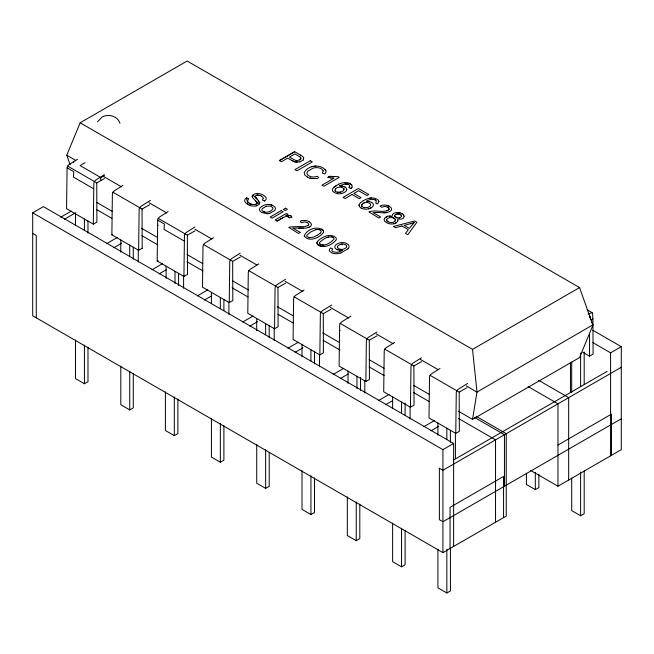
<?xml version="1.0" encoding="UTF-8"?>
<svg xmlns="http://www.w3.org/2000/svg" width="654" height="654" viewBox="0 0 654 654"><rect width="100%" height="100%" fill="white"/><g stroke="black" fill="none" stroke-linecap="round" stroke-linejoin="round"><path stroke-width="0.98" d="M582.845 352.285L589.532 356.152L589.565 333.491M77.54 159.274L68.874 164.71L67.599 166.051L67.076 167.833L66.561 208.708L93.318 224.15L93.833 183.275L94.348 181.493L95.631 180.161L104.297 174.716M142.196 248.242L138.623 250.302L111.875 234.86L112.382 193.985L112.905 192.202L114.18 190.87L122.846 185.425M138.623 250.302L139.138 209.427L139.654 207.653L140.937 206.312L150.428 200.386M158.211 218.362L187.355 235.187L187.502 274.394L183.929 276.454L157.181 261.011L157.688 220.136L158.211 218.362L159.486 217.022L168.152 211.585M183.929 276.454L184.444 235.579L184.959 233.805L186.243 232.464L194.908 227.028M213.457 237.737L204.792 243.174L203.517 244.514L202.993 246.288L202.478 287.163L229.235 302.606L229.75 261.739L230.265 259.957L231.549 258.616L240.214 253.18M258.763 263.889L250.098 269.325L248.822 270.666L248.299 272.448L247.784 313.315L274.541 328.766L275.056 287.891L275.579 286.109L276.855 284.776L285.52 279.332M304.069 290.041L295.404 295.485L294.128 296.818L293.605 298.6L293.09 339.475L319.847 354.918L320.362 314.043L320.885 312.26L322.16 310.928L331.652 305.001M350.92 316.119L341.429 322.046L340.145 323.387L339.63 325.161L339.115 366.036L365.872 381.486L366.379 340.611L366.902 338.829L368.186 337.489L376.851 332.052M394.681 342.353L386.015 347.789L384.74 349.13L384.217 350.904L383.702 391.779L410.459 407.221L410.974 366.354L411.497 364.572L412.772 363.232L421.438 357.795M439.987 368.504L431.321 373.941L430.046 375.282L429.523 377.064L429.008 417.931L455.764 433.381L456.279 392.506L456.803 390.724L458.078 389.392L467.569 383.457M304.249 236.012C306.473 229.309 318.073 225.164 323.468 230.617L323.575 232.35C319.839 237.721 308.835 242.659 304.249 235.996M316.977 243.362L316.977 242.544M589.679 316.773L589.671 317.435L590.407 316.528L590.431 319.25M255.003 196.249L259.826 202.585L259.237 204.416L256.082 205.969M323.248 170.784L322.357 173.106L324.825 173.989L325.856 172.386L325.937 170.808C321.253 163.525 307.895 165.045 304.192 172.64L304.715 174.88L307.347 177.054M252.174 196.658L252.281 195.799C255.403 191.745 262.017 193.576 265.295 196.601A6.327 3.654 0 0 1 264.461 201.056M458.519 411.284L472.531 419.377L476.987 392.089L472.531 349.367L80.14 122.797L66.765 155.227L70.166 164.792M349.457 186.733L348.803 187.485L350.822 188.483L351.958 187.289L352.244 186.038L351.68 184.837C348.19 181.493 342.737 182.253 338.739 184.199M378.944 201.457L377.53 203.901C373.442 203.844 378.445 200.623 374.865 199.756C372.363 197.958 361.539 202.176 369.077 201.481M349.702 186.12L349.457 186.758M404.098 216.155L403.722 217.455C403.077 220.725 395.94 217.553 397.796 220.063L397.812 221.093M376.426 212.517L373.091 212.615L380.612 216.964L378.805 218.011L369.011 211.945A4.684 2.706 0 0 1 370.197 211.528C376.238 209.697 383.424 213.327 388.86 209.689L388.77 207.98L387.797 207.195L384.805 206.411L381.723 207.261L379.982 206.01C383.579 204.261 388.198 204.825 391.076 207.661L391.672 209.067L391.264 210.416C387.315 214.136 381.298 212.337 376.426 212.493M388.86 209.713L389.122 208.871M384.552 218.313L384.086 219.809L384.691 221.322C388.002 224.633 395.057 225.352 397.812 221.077M401.589 215.959L401.335 216.744L399.471 217.831M395.171 220.987L395.147 219.016M337.456 246.942L337.848 245.929C340.113 243.787 344.306 243.206 346.645 245.52M346.759 189.595L346.162 191.107C342.639 194.483 336.181 194.925 332.747 191.197L332.346 189.464L333.524 187.502L336.565 185.311M386.604 219.973L387.013 218.976L389.4 217.602M316.977 242.56L317.419 241.522M341.486 187.142L343.841 188.516L343.669 190.461C341.437 192.546 337.309 193.363 335.044 190.935M255.003 196.265L256.834 195.047L259.81 195.342M303.309 159.985L303.685 157.622M335.347 188.785L335.044 190.96M361.752 206.378L362.046 204.203M361.49 205.331C362.888 201.98 368.104 201.457 370.548 203.942L370.368 205.879L369.158 206.819L367.466 207.555L364.025 207.686M258.51 200.492C257.071 207.817 245.986 204.269 246.615 197.761L244.98 199.298L244.588 201.031C246.558 205.103 251.839 206.656 256.082 205.945M262.565 208.397L261.927 209.591L262.18 210.653C265.189 213.694 271.116 212.125 272.98 208.585L272.726 207.514L270.159 206.035L266.292 206.263M348.051 248.798L349.13 246.91L348.729 245.152C345.337 241.383 338.862 241.89 335.371 245.266L334.758 246.762L335.191 248.209L336.597 249.419L342.165 250.441A11.363 6.556 0 0 1 341.911 250.596L339.328 251.757M361.155 208.119L359.455 206.615L359.046 204.906L360.231 202.92L363.272 200.729M299.81 159.887L300.971 158.636M300.587 159.298L300.979 157.982L299.965 156.895M410.352 223.75L414.105 222.515L409.363 228.377L404.164 225.377L410.352 223.733M319.961 233.445L321.179 231.957L321.122 230.846L319.536 229.652M412.592 224.273L413.14 223.619M97.511 121.775L102.196 116.935C108.613 113.616 117.597 116.044 119.968 123.279M317.419 241.539C321.842 236.699 330.81 232.546 336.197 237.991L336.303 239.699C332.567 245.054 321.531 250.032 316.977 243.345M413.639 223.039L414.105 222.54M350.822 188.483L351.958 187.273M591.265 320.329L592.9 318.866L592.589 313.806L592.066 312.628L587.055 309.734M298.028 226.586L304.658 226.66L308.631 225.156M307.797 225.883L308.884 224.314L307.568 222.662L304.576 221.878L301.494 222.728C296.556 220.006 307.83 219.818 309.17 221.804M309.694 227.028L311.034 225.859L311.443 224.51L310.838 223.104L309.17 221.788M384.552 218.33L387.618 216.368M395.171 220.962L394.158 221.837A4.202 2.428 0 0 1 389.424 222.401L386.972 220.946L386.604 219.948M395.662 214.43L394.853 215.125L394.877 216.646L396.88 217.807L399.471 217.807M361.155 208.103C364.867 210.04 369.845 209.435 372.862 206.5L373.459 205.013L373.033 203.566L371.644 202.364M303.309 159.96L299.851 161.922M335.347 188.81L338.085 187.191L341.486 187.158M262.565 208.422L266.292 206.247M333.524 187.518L338.739 184.175M348.051 248.773L340.832 252.967M317.035 235.391L319.961 233.429M85.061 162.642L80.107 165.593L100.168 177.177M104.46 175.599L100.397 177.986L101.068 180.439L96.743 182.875L67.599 166.051M80.14 122.797L187.158 61.01L579.55 287.58L592.925 325.169L579.55 357.591L472.531 419.377M476.186 416.336L506.245 433.692L506.245 516.071L442.921 552.622L32.7 315.784L32.7 212.812L43.401 206.631L453.623 443.469L453.623 546.45M60.773 217.202L71.294 211.119M64.337 219.254L75.741 212.673M93.318 224.15L96.89 222.09L96.743 182.875M111.867 234.86L112.766 234.345M106.7 243.607L117.18 237.557M113.837 247.727L121.693 243.19M294.692 151.736L279.356 160.59L294.692 151.72L300.48 155.08M299.965 156.911L294.913 153.935L289.436 157.099L295.265 160.271L296.924 160.598L299.81 159.862M157.173 261.011L158.072 260.496M152.006 269.759L162.486 263.709M159.143 273.879L166.124 269.849M330.875 177.978L327.916 177.373L329.739 176.318L338.02 176.662L339.238 177.381L323.836 186.276L321.956 185.164L333.957 178.256L332.518 178.158M327.916 177.389L329.739 176.318M289.926 215.468C279.83 215.395 292.117 215.599 286.305 213.539L275.195 219.948L277.075 221.06C280.525 219.875 285.152 214.349 289.207 217.308M277.075 221.06L282.896 217.7M352.065 194.508L345.099 198.546L343.072 197.377L358.408 188.499L368.75 194.491L366.943 195.538L358.629 190.715L353.879 193.478L361.073 197.639L359.267 198.677L352.065 194.524M197.312 295.919L207.792 289.869M204.44 300.039L211.43 296M75.504 339.949L75.504 378.601L84.423 383.751L87.988 381.691L87.988 347.111M229.235 302.606L232.808 300.554L232.661 261.338L203.517 244.514M242.609 322.07L253.09 316.021M249.746 326.191L257.602 321.654M120.81 366.109L120.81 404.752L129.729 409.903L133.293 407.843L133.293 373.262M274.541 328.766L278.113 326.706L277.966 287.49L248.822 270.666M287.915 348.23L298.396 342.181M295.052 352.351L302.908 347.814M165.397 391.852L165.397 430.495L174.316 435.646L177.88 433.586L177.88 399.005M319.847 354.918L323.419 352.858L323.272 313.642L294.128 296.818M333.221 374.382L343.693 368.333M340.35 378.502L348.214 373.965M211.414 418.421L211.414 457.064L220.333 462.214L223.897 460.154L223.897 425.574M365.872 381.486L369.436 379.426L369.289 340.211L340.145 323.387M378.519 400.542L388.999 394.493M472.531 349.367L579.55 287.58M385.656 404.654L392.645 400.624M256.72 444.573L256.72 483.224L265.638 488.366L269.203 486.306L269.203 452.748M410.459 407.221L414.031 405.169L413.884 365.954L384.74 349.13M423.825 426.694L434.305 420.645M430.961 430.814L438.818 426.277M302.017 470.725L302.017 509.376L310.936 514.526L314.509 512.466L314.509 477.886M455.764 433.381L459.337 431.321L459.19 392.106L430.046 375.282M589.532 356.152L593.104 354.092L592.9 318.866M32.7 212.812L442.921 449.65L453.623 443.469M592.9 342.647L610.583 352.849L621.284 346.677L621.284 449.65L557.968 486.224L530.558 470.381M453.5 460.04L607.141 371.341M621.3 367.278L442.938 470.251L439.374 468.199L439.374 519.685L442.938 521.745L621.3 418.764M347.323 496.885L347.323 535.528L356.242 540.678L359.806 538.618L359.806 504.038M557.968 445.039L611.474 414.146L611.474 455.331M392.629 523.036L392.629 561.688L401.548 566.838L405.112 564.778L405.112 530.198M526.396 473.267L526.396 484.459L535.315 489.609L538.88 487.549L538.88 474.322M437.927 549.197L437.927 587.84L446.846 592.99L450.418 590.93L450.418 548.216M571.702 478.066L571.702 510.611L580.613 515.761L584.186 513.701L584.186 470.986M112.905 192.202L142.049 209.035L149.741 204.677M187.355 235.187L195.047 230.829M232.661 261.338L240.353 256.981M277.966 287.49L285.659 283.133M323.272 313.642L330.965 309.293M369.289 340.211L376.982 335.854M413.884 365.954L421.577 361.597M459.19 392.106L466.882 387.748M101.068 180.439L104.436 178.517M363.272 200.753C367.662 198.023 374.17 196.355 378.388 200.279L378.944 201.481M317.035 235.375L313.675 237.083L309.195 237.737M588.069 314.124L592.066 312.628M332.951 237.337C328.095 235.375 322.724 239.405 319.487 242.618L319.536 243.729L320.419 244.596M269.759 213.359L274.819 210.416L275.522 208.757L274.982 207.146C271.034 203.018 263.971 203.917 260.137 207.735L259.385 209.411L259.924 211.013L261.665 212.452L266.922 213.76L269.759 213.359L266.922 213.744M386.048 217.071C387.209 214.651 393.692 217.807 392.351 215.599L392.335 214.782C394.337 211.683 399.136 212.051 402.038 213.637M256.106 204.146L259.826 202.585M309.694 227.003L306.088 228.091L292.861 228.083L300.382 232.423L298.567 233.47L288.774 227.404A4.692 2.706 0 0 1 289.959 226.971L298.028 226.611M363.232 203.28L364.793 202.634M368.799 208.83L371.202 207.849M393.945 223.758L396.103 222.916M395.662 214.455L396.733 214.022A3.483 2.011 0 0 1 400.51 214.52L401.589 215.983M386.71 210.907L388.026 210.4M315.776 229.652L310.903 231.859L306.759 235.268L306.808 236.38L309.195 237.754M327.057 237.508L328.504 237.018M319.536 243.705C323.992 247.506 330.63 242.691 333.908 239.307L333.851 238.195L332.951 237.32M401.924 225.973L395.596 227.706L393.446 226.456L414.669 220.987L416.86 222.27L407.794 234.745L405.488 233.388L408.341 229.677L401.924 225.998M157.377 225.556L158.194 225.344M339.312 330.589L340.129 330.376M339.328 251.741L336.835 252.387L332.78 251.716L331.692 250.425L332.665 248.847L330.687 247.899L329.542 249.109L329.248 250.335L329.804 251.52C332.755 254.259 337.227 254.169 340.832 252.943M315.776 229.668L318.784 229.472M349.702 186.145C349.432 184.044 346.612 183.823 344.952 183.954C336.082 187.052 338.944 184.804 344.936 186.962M340.759 192.113L337.317 192.268M340.669 244.334L342.541 244.056M311.942 166.664L315.956 166.1M279.356 160.573L281.392 161.767L287.621 158.145L294.652 161.832L299.851 161.898M369.502 198.227L371.382 197.966M389.4 217.618L392.694 217.618L395.147 219.041M302.132 220.668L304.551 220.447M383.571 212.746L386.326 212.607M256.834 195.064L258.207 194.998M307.347 177.03C308.353 178.771 322.675 179.785 317.304 176.269C314.01 177.553 309.792 177.348 307.331 174.553L306.889 172.885L307.952 171.144L312.784 168.299A6.565 3.793 0 0 1 321.457 168.887L323.248 170.808M344.952 183.97L347.658 184.175M321.923 245.087L323.853 245.111M324.621 246.484L321.58 246.444L318.874 245.471M389.31 216.057L391.084 216.098M298.78 228.074L303.333 228.205M332.036 176.703L334.3 176.874M339.279 250.302L340.799 250.433M340.832 185.908L342.369 186.063M330.875 177.953L332.518 178.174M373.254 199.388L373.826 199.462M397.697 212.452L399.954 212.763M297.415 162.233L294.652 161.808L291.561 160.418M309.882 178.117L312.71 178.616M287.139 216.425L288.618 216.85M251.479 204.236L253.278 204.645M369.077 201.465L371.644 202.38M318.784 229.456L320.223 229.987M331.513 236.805L332.265 237.001M271.058 204.825L272.203 205.217M374.366 199.593L374.865 199.772M364.025 207.71L361.752 206.353M263.21 211.536L264.764 212.125M392.694 217.594L394.125 218.174M396.88 217.79L394.583 215.861M289.926 215.452L290.654 215.779M387.152 205.372L389.4 206.345M336.597 249.403L337.84 249.959M259.81 195.317L261.567 196.159M349.032 183.161L351.68 184.861M264.453 201.056L262.36 199.993L263.497 198.113L261.567 196.143M592.99 330.344L621.284 346.677M538.61 380.293L568.669 397.648L568.669 480.028M528.138 386.604L557.968 403.829L557.968 486.224M66.765 155.227L75.611 160.353M103.896 176.67L121.579 186.889M148.989 202.707L166.672 212.926M194.957 229.26L211.757 238.947M240.051 255.289L256.85 264.984M285.144 281.318L302.818 291.529M330.229 307.355L348.795 318.081M376.205 333.9L392.997 343.603M420.408 359.422L438.09 369.641M466.384 385.958L476.987 392.098L592.818 324.874M67.076 167.833L73.763 171.691L73.452 177.111L93.522 188.695M157.688 220.136L164.375 223.995L164.064 229.423L184.134 241.007M474.632 417.497L504.455 434.722L504.455 486.208M96.784 202.438L112.553 211.544M141.452 228.23L157.222 237.328M186.995 254.52L202.765 263.627M232.546 280.819L248.307 289.918M277.214 306.612L292.976 315.71M322.757 332.902L339.401 342.508M369.183 359.708L384.07 368.3M413.851 385.492L429.613 394.599M96.808 209.664L111.842 218.338M141.902 235.693L156.927 244.367M186.987 261.723L202.903 270.911M232.08 287.76L247.989 296.949M278.048 314.304L293.082 322.978M323.141 340.333L339.941 350.029M369.109 366.878L384.143 375.551M413.32 392.4L429.228 401.581M458.405 418.429L495.536 439.864L495.536 522.244M32.7 233.404L36.264 235.465L36.264 317.844M300.48 155.055L302.671 156.51M290.654 215.763L291.095 216.082M375.331 200.01L375.821 200.353M402.038 213.621L403.559 214.855M387.797 207.22L388.77 208.005M401.311 215.215L400.51 214.545A3.483 2.011 0 0 0 396.733 214.038M386.972 220.97L387.977 221.812M344.936 186.946L346.334 188.172L346.759 189.619M321.801 229.104L323.468 230.641M291.095 216.057L291.986 217.251L289.591 217.88L289.207 217.283M252.779 195.064L256.948 198.98L255.493 197.483M256.948 203.173L256.474 201.833L252.485 197.565M255.788 201.105L256.474 201.857M302.671 156.486L303.685 157.647M317.288 244.097L317.918 244.809M325.063 169.304L325.937 170.825M403.559 214.831L404.098 216.18M249.697 203.451L250.588 205.675M589.524 315.62L589.785 316.356M590.309 317.828L590.57 318.563M591.878 322.234L592.189 323.109M592.295 323.403L592.712 324.58M252.174 196.641L252.485 197.59M337.456 246.918L337.758 247.907C340.072 250.294 344.159 249.632 346.407 247.474L346.645 245.495M343.841 188.516L344.11 189.472M73.412 161.726L73.64 162.544M359.046 204.882L359.455 206.615M247.972 204.555L247.416 200.999L248.7 198.775L246.615 197.786M142.049 209.035L142.196 248.242M610.583 352.849L610.583 455.83M584.186 351.983L584.186 384.388M580.613 353.029L580.613 386.449M580.613 472.024L580.613 515.761M571.702 362.054L571.702 392.441M570.452 362.488L570.452 391.975M535.315 472.319L535.315 489.609M503.564 517.633L503.564 476.447L450.058 507.332L450.058 548.526M455.413 432.973L455.413 458.397M450.418 430.226L450.418 442.374M446.846 428.231L446.846 439.374M446.846 549.262L446.846 592.99M442.921 449.65L442.921 552.622M437.927 423.081L437.927 435.237M410.107 406.813L410.107 419.018M405.112 403.052L405.112 415.208M401.54 402.079L401.54 413.222M401.548 528.187L401.548 566.838M392.621 396.929L392.621 408.071M364.801 380.661L364.801 392.866M360.517 377.317L360.517 390.479M356.953 376.336L356.953 388.492M356.242 502.035L356.242 540.678M348.034 371.186L348.034 383.342M319.504 354.501L319.504 366.706M314.5 351.762L314.5 363.918M310.928 349.767L310.928 360.91M310.936 475.875L310.936 514.526M302.009 344.617L302.009 356.773M274.198 328.349L274.198 340.554M269.195 325.61L269.195 337.758M265.622 323.616L265.622 334.758M265.638 449.723L265.638 488.366M256.703 318.465L256.703 330.622M228.892 302.197L228.892 314.394M223.889 299.45L223.889 310.593M220.316 297.464L220.316 308.606M220.333 423.563L220.333 462.214M211.397 292.313L211.397 303.456M183.594 276.037L183.594 288.242M178.583 273.298L178.583 285.455M175.01 271.304L175.01 283.46M174.316 397.003L174.316 435.646M166.091 266.162L166.091 278.318M138.288 249.885L138.288 262.091M133.277 247.147L133.277 259.303M129.705 245.152L129.705 256.294M129.729 371.259L129.729 409.903M120.786 240.002L120.786 252.158M87.971 220.995L87.971 233.143M84.399 219L84.399 230.143M84.423 345.099L84.423 383.751M75.48 213.85L75.48 224.992M342.165 250.417A11.363 6.556 0 0 1 341.911 250.572M310.307 160.729L294.97 169.607L296.998 170.776L312.334 161.922L310.307 160.753M281.253 210.621L270.143 217.054L272.023 218.142L283.133 211.708L281.253 210.645M285.479 208.185L283.313 209.452L285.201 210.539L287.359 209.272L285.479 208.201"/></g></svg>
